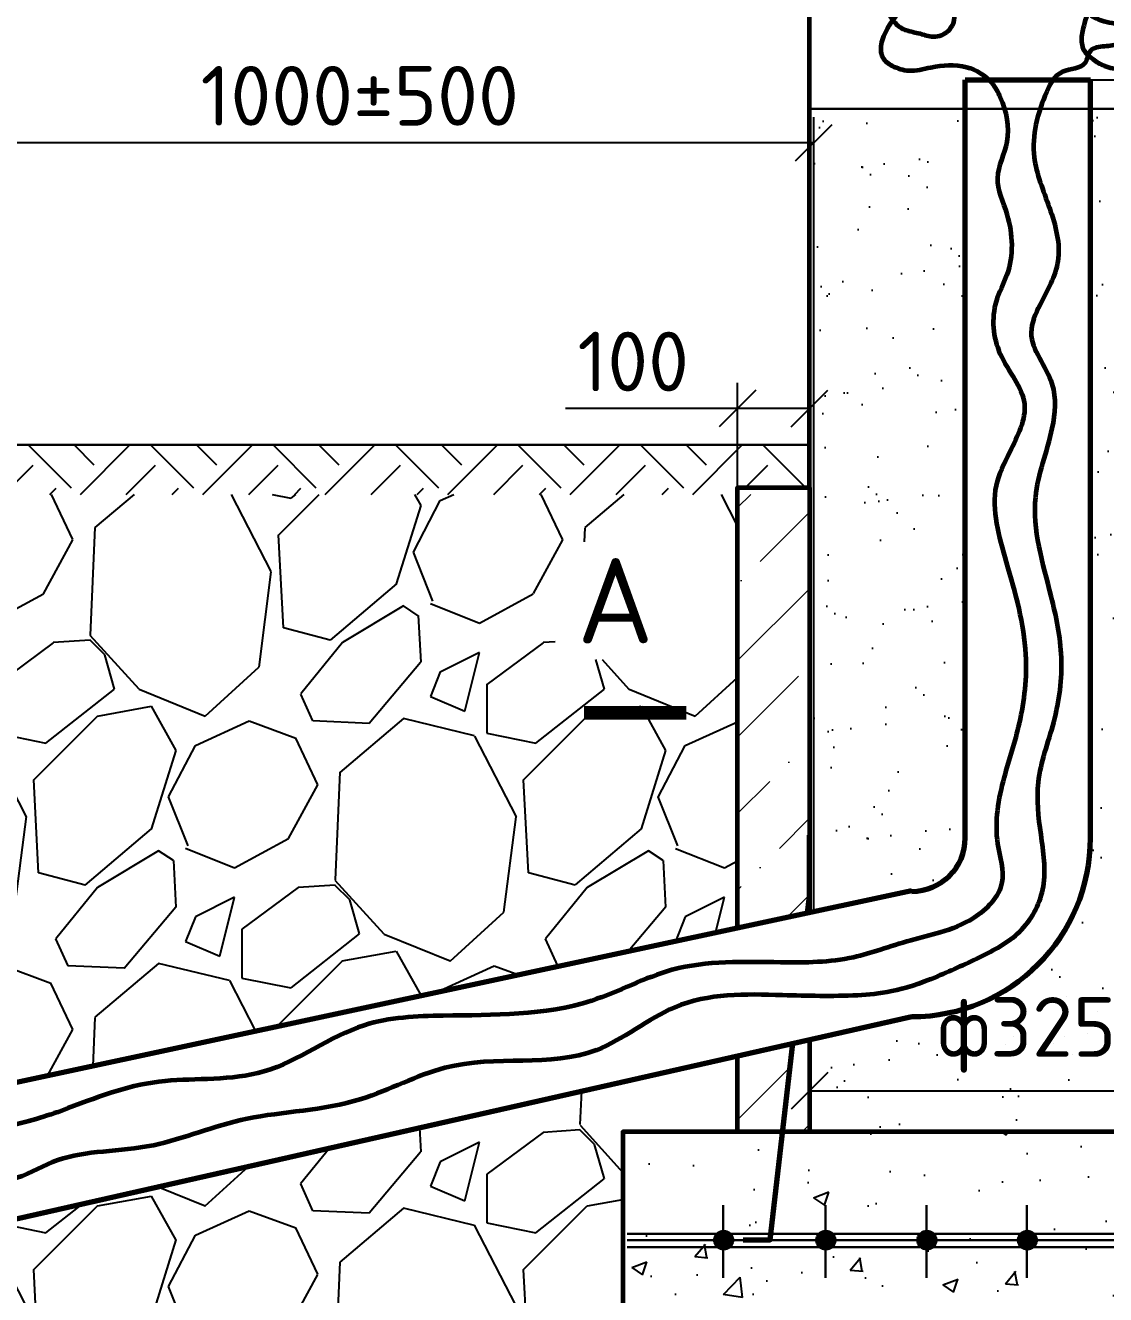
# Model space of a CAD drawing. Header units: millimetres. Extents: x 2079 to 5812, y 229 to 1012.
# Drawn here: x 5011.1 to 5074.5, y 745.5 to 820 of the extents above; entities that cross this region are included whole.
import ezdxf

# ---------------------------------------------------------------- set-up
doc = ezdxf.new("R2010")
doc.units = ezdxf.units.MM
for name, color, linetype, lineweight in [('12  Размер', 7, 'Continuous', 20), ('2 Рамка обычные', 1, 'Continuous', 60), ('Объекты проект.', 1, 'Continuous', 80), ('Объекты проектирования', 1, 'Continuous', 60), ('Размерный', 4, 'Continuous', 30), ('Размеры обычные', 4, 'Continuous', 30)]:
    doc.layers.add(name, color=color, linetype=linetype, lineweight=lineweight)
doc.layers.add('Штриховка', color=7, linetype='Continuous')
doc.styles.add('-ISOCPEUR-', font='isocpeur.ttf')
doc.styles.add('GOST', font='GOST.shx', dxfattribs={"oblique": 15})
doc.dimstyles.new('М 1 к 20', dxfattribs={"dimtxt": 3.5, "dimasz": 2.15, "dimexe": 1.5, "dimexo": 0, "dimgap": 1, "dimtad": 1, "dimdec": 0, "dimlfac": 20, "dimzin": 0, "dimdsep": 46, "dimtxsty": 'GOST', "dimblk": 'OBLIQUE', "dimcen": 5, "dimclrd": 256, "dimclre": 256, "dimclrt": 256, "dimazin": 2, "dimtm": 1e-09, "dimtfac": 1, "dimtdec": 0, "dimtmove": 0, "dimatfit": 3, "dimldrblk": 'NONE', "dimfxl": 0, "dimtolj": 1, "dimtzin": 0, "dimlwd": 25, "dimlwe": 25, "dimarcsym": 0})

# ---------------------------------------------------------------- blocks, each defined once
blk = doc.blocks.new('_Oblique')
at = {"color": 0, "linetype": 'ByBlock', "lineweight": -2}
blk.add_line((-0.5, -0.5), (0.5, 0.5), dxfattribs=at)
blk = doc.blocks.new('*D114')
at = {"layer": '12  Размер', "lineweight": 25, "ltscale": 50.00000000000001, "transparency": 16777216}
for p, q in [((5004.094453460373, 756.5257738837258), (5004.094453460373, 814.5696519137205)), ((5057.38787638117, 767.9362221982806), (5057.38787638117, 814.5696519137205)), ((5004.094453460373, 813.0696519137205), (5057.38787638117, 813.0696519137205))]:
    blk.add_line(p, q, dxfattribs=at)
at = {"layer": 'Defpoints', "color": 0, "ltscale": 50.00000000000001, "transparency": 16777216}
for p in [(5057.38787638117, 813.0696519137205), (5057.38787638117, 767.9362221982806), (5004.094453460373, 756.5257738837258)]:
    blk.add_point(p, dxfattribs=at)
at = {"layer": '12  Размер', "lineweight": 25, "ltscale": 50.00000000000001, "transparency": 16777216, "xscale": 2.15, "yscale": 2.15, "zscale": 2.15, "rotation": 180}
blk.add_blockref('_Oblique', (5004.094453460373, 813.0696519137205), dxfattribs=at)
at = {"layer": '12  Размер', "lineweight": 25, "ltscale": 50.00000000000001, "transparency": 16777216, "xscale": 2.15, "yscale": 2.15, "zscale": 2.15}
blk.add_blockref('_Oblique', (5057.38787638117, 813.0696519137205), dxfattribs=at)
at = {"layer": '12  Размер', "ltscale": 50.00000000000001, "transparency": 16777216, "insert": (5030.741164920772, 815.8196519137205), "char_height": 3.5, "attachment_point": 5, "style": '-ISOCPEUR-'}
blk.add_mtext('\\A1;{\\C7;1000%%P500}', dxfattribs=at)
blk = doc.blocks.new('_None')
blk = doc.blocks.new('*D115')
at = {"layer": '12  Размер', "lineweight": 25, "ltscale": 50.00000000000001, "transparency": 16777216}
for p, q in [((5052.909586155418, 792.8348560169438), (5052.909586155418, 798.9767619968356)), ((5057.127944150869, 792.8348560169438), (5057.127944150869, 798.9767619968356)), ((5052.909586155418, 797.4767619968356), (5042.809586155418, 797.4767619968356)), ((5057.127944150869, 797.4767619968356), (5052.909586155418, 797.4767619968356))]:
    blk.add_line(p, q, dxfattribs=at)
at = {"layer": 'Defpoints', "color": 0, "ltscale": 50.00000000000001, "transparency": 16777216}
for p in [(5052.909586155418, 797.4767619968356), (5052.909586155418, 792.8348560169438), (5057.127944150869, 792.8348560169438)]:
    blk.add_point(p, dxfattribs=at)
at = {"layer": '12  Размер', "lineweight": 25, "ltscale": 50.00000000000001, "transparency": 16777216, "xscale": 2.15, "yscale": 2.15, "zscale": 2.15, "rotation": 180}
blk.add_blockref('_Oblique', (5052.909586155418, 797.4767619968356), dxfattribs=at)
at = {"layer": '12  Размер', "lineweight": 25, "ltscale": 50.00000000000001, "transparency": 16777216, "xscale": 2.15, "yscale": 2.15, "zscale": 2.15}
blk.add_blockref('_Oblique', (5057.127944150869, 797.4767619968356), dxfattribs=at)
at = {"layer": '12  Размер', "ltscale": 50.00000000000001, "transparency": 16777216, "insert": (5046.784586155418, 800.2267619968356), "char_height": 3.5, "attachment_point": 5, "style": '-ISOCPEUR-'}
blk.add_mtext('\\A1;100', dxfattribs=at)
blk = doc.blocks.new('*D118')
at = {"layer": '12  Размер', "lineweight": 25, "ltscale": 50.00000000000001, "transparency": 16777216}
for p, q in [((5057.127944150869, 755.0266027715729), (5057.127944150869, 758.9407612031041)), ((5082.629729832022, 755.0266027715729), (5082.629729832022, 758.9407612031041)), ((5057.127944150869, 757.4407612031041), (5082.629729832022, 757.4407612031041))]:
    blk.add_line(p, q, dxfattribs=at)
at = {"layer": 'Defpoints', "color": 0, "ltscale": 50.00000000000001, "transparency": 16777216}
for p in [(5082.629729832022, 757.4407612031041), (5057.127944150869, 755.0266027715729), (5082.629729832022, 755.0266027715729)]:
    blk.add_point(p, dxfattribs=at)
at = {"layer": '12  Размер', "lineweight": 25, "ltscale": 50.00000000000001, "transparency": 16777216, "xscale": 2.15, "yscale": 2.15, "zscale": 2.15, "rotation": 180}
blk.add_blockref('_Oblique', (5057.127944150869, 757.4407612031041), dxfattribs=at)
at = {"layer": '12  Размер', "lineweight": 25, "ltscale": 50.00000000000001, "transparency": 16777216, "xscale": 2.15, "yscale": 2.15, "zscale": 2.15}
blk.add_blockref('_Oblique', (5082.629729832022, 757.4407612031041), dxfattribs=at)
at = {"layer": '12  Размер', "ltscale": 50.00000000000001, "transparency": 16777216, "insert": (5069.878836991445, 760.7157612031041), "char_height": 3.5, "attachment_point": 5, "style": '-ISOCPEUR-'}
blk.add_mtext('\\A1;ф325', dxfattribs=at)
blk = doc.blocks.new('*D119')
at = {"layer": '12  Размер', "lineweight": 25, "ltscale": 50.00000000000001, "transparency": 16777216}
for p, q in [((5069.881957059622, 850.6987199632622), (4973.726609203834, 850.6987199632622)), ((4975.226609203834, 795.3395547282125), (4975.226609203834, 850.6987199632622)), ((5010.230848110388, 795.3395547282125), (4973.726609203834, 795.3395547282125))]:
    blk.add_line(p, q, dxfattribs=at)
at = {"layer": 'Defpoints', "color": 0, "ltscale": 50.00000000000001, "transparency": 16777216}
for p in [(4975.226609203834, 850.6987199632622), (5069.881957059622, 850.6987199632622), (5010.230848110388, 795.3395547282125)]:
    blk.add_point(p, dxfattribs=at)
at = {"layer": '12  Размер', "lineweight": 25, "ltscale": 50.00000000000001, "transparency": 16777216, "xscale": 2.15, "yscale": 2.15, "zscale": 2.15}
for p, rotation in [((4975.226609203834, 850.6987199632622), 90), ((4975.226609203834, 795.3395547282125), 270)]:
    blk.add_blockref('_Oblique', p, dxfattribs=dict(at, rotation=rotation))
at = {"layer": '12  Размер', "ltscale": 50.00000000000001, "transparency": 16777216, "insert": (4972.476609203834, 823.0191373457357), "char_height": 3.5, "attachment_point": 5, "rotation": 90, "style": '-ISOCPEUR-'}
blk.add_mtext('\\A1;700', dxfattribs=at)
blk = doc.blocks.new('*D120')
at = {"layer": '12  Размер', "lineweight": 25, "ltscale": 50.00000000000001, "transparency": 16777216}
for p, q in [((5097.433566091552, 816.7583469697529), (5097.433566091552, 827.2583469697529)), ((5073.614813747394, 816.7583469697529), (5098.933566091552, 816.7583469697529)), ((5097.433566091552, 815.0458677876995), (5097.433566091552, 816.7583469697529)), ((5073.614813747394, 815.0458677876995), (5098.933566091552, 815.0458677876995)), ((5097.433566091552, 815.0458677876995), (5097.433566091552, 812.8958677876996))]:
    blk.add_line(p, q, dxfattribs=at)
at = {"layer": 'Defpoints', "color": 0, "ltscale": 50.00000000000001, "transparency": 16777216}
for p in [(5073.614813747394, 816.7583469697529), (5097.433566091552, 816.7583469697529), (5073.614813747394, 815.0458677876995)]:
    blk.add_point(p, dxfattribs=at)
at = {"layer": '12  Размер', "lineweight": 25, "ltscale": 50.00000000000001, "transparency": 16777216, "xscale": 2.15, "yscale": 2.15, "zscale": 2.15}
for p, rotation in [((5097.433566091552, 816.7583469697529), 270), ((5097.433566091552, 815.0458677876995), 90)]:
    blk.add_blockref('_Oblique', p, dxfattribs=dict(at, rotation=rotation))
at = {"layer": '12  Размер', "ltscale": 50.00000000000001, "transparency": 16777216, "insert": (5094.683566091551, 824.1583469697512), "char_height": 3.5, "attachment_point": 5, "rotation": 90, "style": '-ISOCPEUR-'}
blk.add_mtext('\\A1;50', dxfattribs=at)

msp = doc.modelspace()

# ---------------------------------------------------------------- hatches: boundary and pattern name
at = {"layer": '12  Размер', "lineweight": 20}
h = msp.add_hatch(dxfattribs=at)
h.set_pattern_fill('ANSI36')
h.set_pattern_definition([(45, (3159.962720295465, 4655.057149602475), (1.683798022700467, 6.173926083235044), [7.9375, -1.5875, 0, -1.5875])])
h.paths.add_polyline_path([(5057.127944150869, 792.8348560169438), (5052.909586155418, 792.8348560169438), (5052.909586155418, 766.9773928276377), (5057.127944150869, 767.8805691154689)])
h.paths.add_polyline_path([(5057.127944150869, 760.4336266940331), (5052.909586155418, 759.4814041972154), (5052.909586155418, 755.0946983674244), (5057.127944150869, 755.0946983674244)])
h.paths.add_polyline_path([(5086.852252560037, 792.9098655539551), (5082.629729832022, 792.9098655539551), (5082.629729832022, 755.0946983674244), (5086.852252560037, 755.0946983674244)])
at = {"layer": 'Объекты проект.'}
h = msp.add_hatch(color=7, dxfattribs=at)
h.dxf.hatch_style = 1
h.paths.add_polyline_path([(5052.532017635305, 748.671289085079, 1), (5051.650057000879, 748.671289085079, 1)])
h = msp.add_hatch(color=7, dxfattribs=at)
h.dxf.hatch_style = 1
h.paths.add_polyline_path([(5058.526436820663, 748.671289085079, 1), (5057.644476186237, 748.671289085079, 1)])
h = msp.add_hatch(color=7, dxfattribs=at)
h.dxf.hatch_style = 1
h.paths.add_polyline_path([(5064.454233696037, 748.671289085079, 1), (5063.572273061611, 748.671289085079, 1)])
h = msp.add_hatch(color=7, dxfattribs=at)
h.dxf.hatch_style = 1
h.paths.add_polyline_path([(5070.34877122227, 748.671289085079, 1), (5069.466810587845, 748.671289085079, 1)])
at = {"layer": 'Штриховка'}
h = msp.add_hatch(dxfattribs=at)
h.set_pattern_fill('AR-SAND', scale=0.1, style=0)
h.set_pattern_definition([(37.50000000000001, (-10953.9737973594, 4740.516888587761), (-0.1600031295984046, 4.894132373293424), [0, -3.860800000000001, 0, -4.318000000000001, 0, -4.1275]), (7.499999999999999, (-10953.9737973594, 4740.516888587761), (4.495232831380027, 7.168251005683543), [0, -2.0828, 0, -3.4798, 0, -1.3335]), (327.5, (-10957.0979973594, 4740.516888587761), (7.90992370241458, 0.01437184678545762), [0, -1.27, 0, -4.572, 0, -5.969]), (317.5, (-10957.0979973594, 4740.516888587761), (7.635564524722972, 2.229293232572163), [0, -0.635, 0, -2.9972, 0, -3.429])])
h.paths.add_polyline_path([(5100.698976640264, 742.5862337578606), (5038.825707616385, 742.5862337578606), (5038.825707616385, 734.4251566583594), (5100.698976640264, 734.4251566583594)])
h.paths.add_polyline_path([(5082.629729832022, 792.9098655539551), (5082.629729832022, 815.0458677876991), (5073.614813747392, 815.0458677876991), (5073.614813747392, 772.2758557468437, -0.414213562373089), (5063.12670218824, 761.7877441876904), (5057.127944150869, 760.4336266940331), (5057.127944150869, 755.0266027715729), (5082.629729832022, 755.0266027715729)])
h.paths.add_polyline_path([(5066.264009894521, 815.0458677876991), (5057.127944150869, 815.0458677876991), (5057.127944150869, 792.8348560169438), (5057.127944150869, 767.8805691154689), (5063.013053878087, 769.1406071593324, 0.4248661393476422), (5066.264009894521, 772.2758557468437)], flags=17)
h.paths.add_polyline_path([(5063.43650369685, 757.2890161891414), (5074.781478443681, 757.2890161891414), (5076.406874100159, 763.355075361525), (5065.06189935333, 763.355075361525)], flags=24)
h = msp.add_hatch(dxfattribs=at)
h.set_pattern_fill('EARTH', scale=0.8, angle=45, style=0)
h.set_pattern_definition([(45, (-10953.9737973594, 4740.516888587761), (4.440892098500626e-16, 7.184204896855324), [5.08, -5.08]), (45, (-10955.32083577756, 4741.863927005921), (4.440892098500626e-16, 7.184204896855324), [5.08, -5.08]), (45, (-10956.66787419572, 4743.210965424081), (4.440892098500626e-16, 7.184204896855324), [5.08, -5.08]), (135, (-10956.66787419572, 4744.108991036188), (-7.184204896855324, 4.440892098500626e-16), [5.08, -5.08]), (135, (-10955.32083577756, 4745.456029454348), (-7.184204896855324, 4.440892098500626e-16), [5.08, -5.08]), (135, (-10953.9737973594, 4746.803067872508), (-7.184204896855324, 4.440892098500626e-16), [5.08, -5.08])])
h.paths.add_polyline_path([(4930.797333863495, 795.3395547282121), (4930.797333863495, 792.4304971664928), (5010.230848110386, 792.4304971664928), (5010.230848110386, 795.3395547282121)])
h.paths.add_polyline_path([(5024.060687663447, 792.4304971664928), (5021.461094176522, 795.3395547282112), (5010.230848110386, 795.3395547282112), (5010.230848110386, 792.4304971664928)])
h.paths.add_polyline_path([(5021.461094176522, 795.3395547282112), (5024.060687663447, 792.4304971664928), (5052.909586155418, 792.4304971664928), (5052.909586155418, 792.8348560169438), (5057.127944150869, 792.8348560169438), (5057.127944150869, 795.3395547282112)])
h.paths.add_polyline_path([(5106.634435835887, 792.4304971664928), (5106.634435835887, 795.3395547282121), (5082.629729832022, 795.3395547282121), (5082.629729832022, 792.9098655539551), (5086.852252560037, 792.9098655539551), (5086.852252560037, 792.4304971664928)])
h = msp.add_hatch(dxfattribs=at)
h.set_pattern_fill('GRAVEL', scale=0.8, angle=45, style=0)
h.set_pattern_definition([(273.0127875, (-10957.99695210164, 4765.230553432943), (14.36840977666074, -244.2629664940856), [2.73377152, -270.64386911652]), (229.969741, (-10957.8532680037, 4762.500555572138), (158.0525068440633, 186.7893280685547), [4.691237759999975, -464.4323911481904]), (177.5104471, (-10960.87063406038, 4758.908453123709), (301.7366056734302, -14.36840967784963), [3.30785216, -327.4777823528]), (312.2736889999999, (-10962.8822114315, 4749.712670855735), (-272.9997860488997, 301.7366056965069), [4.272036160000001, -422.931499405904]), (337.83365418, (-10960.00852947276, 4746.551620701119), (-244.2629664965818, 100.5788685474443), [4.189069600000001, -414.718461962752]), (42.27368899999997, (-10956.12905882846, 4744.97109562381), (-301.7366056965069, -272.9997860488997), [4.272036160000001, -422.931499405904]), (82.69424047, (-10952.96800867384, 4747.844777582553), (-43.10522936209938, -330.473425257813), [5.64954928, -559.3049225139761]), (117.25532837, (-10952.24958818416, 4753.448457402101), (-215.526146870019, 416.6838840360396), [5.33375616, -528.04205281524]), (166.42956562, (-10954.69221784909, 4758.190032634024), (-301.7366056741978, 71.84204894220872), [4.286503999999975, -424.3643655896945]), (220.2363583, (-10958.85905668927, 4759.195821319585), (172.4209175470917, 143.6840979100116), [4.89370624, -239.7914956]), (267.3974378, (-10962.59484323563, 4756.034771164968), (-14.36840978217447, -330.4734252558463), [6.328623359999976, -626.5341800974129]), (183.81407483, (-10948.51380163779, 4763.793712453571), (-186.7893273192153, -14.36840978066778), [2.16003632, -213.844526594752]), (216.4692344, (-10950.66906310685, 4763.650028355634), (215.5261468780938, 158.0525077684483), [4.10945584, -406.83711197632]), (270, (-10953.9737973594, 4761.207398690703), (14.368409793712, -14.368409793712), [2.87367472, -25.863144867424]), (248.19859051, (-10956.70379522021, 4761.925819180389), (43.10522938812809, 100.5788685528939), [1.547530559999994, -153.2049789511512]), (336.80140949, (-10957.27853161196, 4760.488978201018), (-57.47363917684719, 28.73681958341272), [2.18852496, -107.23802392]), (75.96375653, (-10955.26695424084, 4759.626873613395), (14.36840979634255, 71.84204896803001), [3.55455728, -114.93038522328]), (206.56505118, (-10954.40484965321, 4763.075291963885), (43.10522938037582, 14.36840979596676), [2.57029712, -61.687184934624]), (61.38954033400001, (-10965.61220929231, 4752.155300520666), (100.578868555974, 186.7893273182406), [3.600704, -356.470613380312]), (115.34617594, (-10963.88800011706, 4755.316350675283), (100.5788685488531, -215.5261469090522), [3.020791519999988, -299.0577254255984]), (338.19859051, (-10957.27853161196, 4765.948973922628), (-100.5788685529682, 43.10522938815789), [3.095040799999988, -151.6574687111512]), (28.61045967000005, (-10954.40484965321, 4764.799501139132), (-186.7893273111964, -100.5788685690386), [3.600704, -356.47061338032]), (24.44395478000004, (-10956.70379522021, 4743.246886448565), (-100.5788685559749, -43.10522938112996), [3.4722816, -170.141874504848]), (339.7751406, (-10953.54274506559, 4744.683727427937), (-229.8945567460065, 86.21045863787151), [2.90937696, -288.02874704576]), (111.80140949, (-10942.76643772031, 4751.724248226854), (-43.10522938745066, 100.5788685532683), [3.0950408, -151.657468711152]), (62.35402464, (-10943.91591050381, 4754.597930185597), (-129.3156881276164, -244.2629665014276), [3.406261920000001, -337.2190078416]), (114.44395478, (-10949.80695851923, 4744.683727427937), (43.10522938043145, -100.5788685562749), [1.736140799999994, -171.8780153048473]), (146.309932474, (-10943.62854230793, 4750.862143639231), (-71.84204896855758, 43.10522938113177), [1.0361168, -102.575959716208]), (210.963756532, (-10944.49064689555, 4751.43688003098), (57.47363917483906, 28.73681958741929), [4.189069599999976, -79.5924367125516]), (231.00900596, (-10948.08274934398, 4749.281618561923), (129.3156881351143, 158.0525077375755), [3.882135999999989, -384.3309189066946]), (348.69006753, (-10953.9737973594, 4758.333716731962), (-43.10522938213134, 14.36840979071666), [2.93059104, -70.33421087744]), (38.15722658999998, (-10951.10011540066, 4757.758980340213), (272.9997860692173, 215.5261469199505), [5.11645408, -506.528072520248]), (105.9453959, (-10947.07696065842, 4760.92003049483), (43.1052293786461, -158.0525077314956), [2.09206592, -207.11513854488]), (135, (-10947.65169705017, 4762.931607865949), (-28.73681958742129, 1.77635683940025e-15), [1.2192, -19.1008]), (165.25643716, (-10948.80116983367, 4749.425302659862), (158.0525077278018, -43.1052293921777), [2.822935679999988, -279.4715261855984]), (93.01278749999965, (-10951.53116769447, 4750.143723149546), (-14.36840977580592, 244.2629664941306), [5.467543039999997, -267.9100975965197]), (45, (-10951.81853589034, 4755.603718871156), (1.77635683940025e-15, 28.73681958742129), [5.283200000000001, -15.0368]), (10.30484649999996, (-10948.08274934398, 4759.339505417522), (244.2629664697527, 43.10522951331539), [3.212876479999992, -318.074533793119]), (299.0546040999999, (-10944.92169918936, 4759.914241809271), (43.10522938238883, -71.84204896780258), [2.95863264, -144.973200310176]), (252.64597536, (-10943.48485820999, 4757.327928046401), (-129.3156881724867, -416.6838840085809), [4.8171608, -476.899715383504]), (220.42607874, (-10944.92169918936, 4752.730036912415), (-201.1577371119395, -172.4209175245241), [5.096235679999975, -504.5267716499184])])
h.paths.add_polyline_path([(5106.634435835887, 792.4304971664928), (5086.852252560037, 792.4304971664928), (5086.852252560037, 757.9600440414565), (5106.634435835887, 768.8911235393357), (5106.634435835887, 769.6085845611419), (5106.634435835887, 778.2997031564696), (5108.365292814193, 779.0797021954745), (5104.216703348891, 780.044420108035), (5106.634435835887, 780.5576457999518)])
h.paths.add_polyline_path([(5106.634435835887, 768.8911235393357), (5086.852252560037, 757.9600440414565), (5086.852252560037, 755.0266027715729), (5089.791963859536, 755.0266027715729), (5106.634435835887, 764.103060916354)])
h.paths.add_polyline_path([(5106.634435835887, 764.103060916354), (5089.791963859536, 755.0266027715729), (5093.56879125143, 755.0266027715729), (5093.56879125143, 742.5862337578606), (5100.698976640264, 742.5862337578606), (5106.634435835887, 742.5862337578606), (5106.634435835887, 747.4923691402932), (5108.365292814193, 748.2723681792982), (5104.216703348891, 749.2370860918586), (5106.634435835887, 749.7503117837755)])
h.paths.add_polyline_path([(5046.182201380074, 755.0266027715729), (5052.909586155418, 755.0266027715729), (5052.909586155418, 759.4814041972154), (5010.246737052279, 749.8509923786455), (5010.246737052279, 748.9960690067796), (5009.306727851686, 745.6332222047781), (5008.996480760097, 742.5359760113029), (5046.182201380074, 742.5862337578606)])
h.paths.add_polyline_path([(5052.909586155418, 792.4304971664928), (5024.060687663447, 792.4304971664928), (5047.78633359921, 765.8804730711067), (5052.909586155418, 766.9773928276377)])
h.paths.add_polyline_path([(5024.060687663447, 792.4304971664928), (5010.230848110386, 792.4304971664928), (4939.913089433674, 792.4064479897365), (4942.057214814486, 763.51483342248), (5010.590098944052, 763.5159266093947), (5010.535969941035, 757.904942021963), (5047.78633359921, 765.8804730711067)])
h.paths.add_polyline_path([(4939.913089433674, 792.4064479897365), (4939.913089433674, 792.4304971664928), (4930.797333863495, 792.4304971664928), (4930.797333863495, 780.8767711955384), (4930.797333863495, 779.8013231247883), (4932.5281908418, 779.398827591061), (4930.797333863495, 778.6188285520561), (4930.797333863495, 768.3657886101905), (4941.928566863434, 764.8520249512644)])
h.paths.add_polyline_path([(4941.928566863434, 764.8520249512644), (4930.797333863495, 768.3657886101905), (4930.797333863495, 767.0644381397092), (4942.057214814486, 758.9441786722223)])
h.paths.add_polyline_path([(4942.057214814486, 758.9441786722223), (4930.797333863495, 767.0644381397092), (4930.797333863495, 761.3175461324768), (4930.797333863495, 760.2420980617267), (4932.5281908418, 759.8396025279994), (4930.797333863495, 759.0596034889945), (4930.797333863495, 752.3420456664667), (4942.744608667143, 748.0400691885657)])
h.paths.add_polyline_path([(4942.744608667143, 748.0400691885657), (4930.797333863495, 752.3420456664667), (4930.797333863495, 742.5862337578606), (4943.0884178479, 742.5862337578606)])
h.paths.add_polyline_path([(5091.602621632308, 782.7361716246637), (5097.102621632308, 782.7361716246637), (5098.955440611007, 789.6509861903874), (5093.455440611007, 789.6509861903874)], flags=16)
h.paths.add_polyline_path([(5041.918632002073, 782.7361716246637), (5047.418632002073, 782.7361716246637), (5049.271450980772, 789.6509861903874), (5043.771450980772, 789.6509861903874)], flags=16)
at = {"layer": 'Штриховка', "lineweight": 25}
h = msp.add_hatch(dxfattribs=at)
h.set_pattern_fill('AR-CONC', scale=0.05, style=0)
h.set_pattern_definition([(49.99999999999999, (-10953.9737973594, 4817.123974341925), (9.1092334498002, -0.7969542769451543), [0.9525000000000001, -10.4775]), (355, (-10953.9737973594, 4817.123974341925), (-1.762171071248467, 9.552842261951758), [0.762, -8.3820292085]), (100.4514447, (-10953.2146970094, 4817.057561666925), (7.347062354517664, 8.755887595609755), [0.8095004399999999, -8.904512229999996]), (46.18420000000002, (-10953.9737973594, 4819.663974341924), (13.5539520446065, -2.102116396636358), [1.428749999999994, -15.71624999999995]), (96.63555760999992, (-10952.8443023594, 4819.488799341923), (11.87020670257515, 12.37130622988608), [1.214251157, -13.356780408]), (351.1841511700001, (-10953.9737973594, 4819.663974341924), (11.87020670324885, 12.37130622927663), [1.1429983535, -12.572986596]), (21, (-10952.7037973594, 4819.028974341923), (7.580719563456625, -5.11325990935438), [0.9525000000000001, -10.4775]), (326.0000000000001, (-10952.7037973594, 4819.028974341923), (3.090101417382354, 9.209398306115963), [0.762, -8.382]), (71.45144499999999, (-10952.0720707294, 4818.602869346923), (10.67082096393581, 4.096138444295263), [0.8095004400000001, -8.90449688]), (37.50000000000001, (-10953.9737973594, 4817.123974341925), (0.1544301625295909, 4.227751943657656), [0, -8.2804, 0, -8.509, 0, -8.41375]), (7.499999999999999, (-10953.9737973594, 4817.123974341925), (3.340983125515288, 5.009028740905975), [0, -4.8514, 0, -8.0899, 0, -3.20675]), (327.5, (-10956.8058973594, 4817.123974341925), (6.77952975834357, -0.2864371996336722), [0, -3.175, 0, -9.906, 0, -13.1445]), (317.5, (-10958.0758973594, 4817.123974341925), (7.406459069300903, 1.271324551666652), [0, -4.1275, 0, -6.578600000000001, 0, -9.3345])])
h.paths.add_polyline_path([(5093.56879125143, 755.0266027715729), (5046.182201380074, 755.0266027715729), (5046.182201380074, 742.5862337578606), (5093.56879125143, 742.5862337578606)])

# ---------------------------------------------------------------- linework, layer by layer
at = {"layer": '2 Рамка обычные', "color": 7, "ltscale": 50.00000000000001}
for points in [[(5067.725176851367, 828.2349259234284), (5069.07353334139, 826.6012637748167), (5069.285711266202, 825.6575065686152), (5069.126007451778, 825.2224774877791), (5068.318362447535, 824.9225633214478), (5066.554776040473, 824.953271256552), (5065.017056456403, 824.558162491328), (5063.951603866284, 824.5202893712808), (5063.148521828101, 824.4230475768231), (5062.630625173086, 824.0699063227762), (5062.411602798951, 823.6277120569971), (5062.457232460016, 823.0043409739405), (5063.070951404152, 822.2724685201206), (5063.650448101675, 822.1148344532371), (5064.38736713129, 821.9643655710638), (5065.131130609298, 821.903973298638), (5065.747131036231, 822.1148344532371), (5065.986686757868, 822.4454565546725), (5066.153235021615, 823.0156005502463), (5066.00265713931, 823.3462226516817), (5065.528108662096, 823.5939333283127), (5064.567604293217, 823.6318064483598), (5063.5454998809, 823.6318064483598), (5062.74926229204, 823.4137801090505), (5061.959869152503, 822.8958396031771), (5061.400905802482, 822.1639671493572), (5061.291394615182, 821.5620916208968), (5061.519542921436, 820.9847824406129), (5061.784194956635, 820.5999096536793), (5062.085350721245, 820.1679513664235), (5062.712758563095, 819.6981199588877), (5063.506714669158, 819.4944239892316), (5064.275574461193, 819.3019875958812), (5065.190449169007, 819.5537926638749), (5065.612523535834, 820.2631459653162), (5065.539516077479, 820.8169123952061), (5065.238360313335, 821.0574578871269), (5064.649737683227, 821.1536760838021), (5063.374388651559, 821.1536760838021), (5062.67625483415, 820.877304667632), (5062.158358179135, 820.4443227823608), (5061.761380126336, 819.8905563524709), (5061.357557624215, 818.9580587225751), (5061.419157666722, 818.0665050060738), (5061.98496546653, 817.5854140224651), (5062.950032801935, 817.2967594322067), (5064.250478147165, 817.4891958257899), (5066.333472183542, 817.5014789996453), (5067.816436173962, 816.5740993588947), (5068.313799481475, 815.7265603496012), (5068.706214568214, 813.1245746466116), (5068.154095667051, 810.995491144738), (5068.706214568214, 808.867431240647), (5068.706214568214, 805.3186175381084), (5068.076525243101, 803.7422768685751), (5068.313799481475, 800.6673889647022), (5069.732881946591, 797.7501351279457), (5068.865918382638, 794.9116983246308), (5068.076525243101, 792.9402488896408), (5068.667429356472, 788.4558667636261), (5069.803607921218, 783.0287510294252), (5069.424881733124, 778.9896339627699), (5068.541947787729, 775.8349054276728), (5068.163221599636, 771.9216908950143), (5068.41418473619, 769.650327293693), (5066.760109515963, 767.5795888684474), (5064.791189632946, 766.7238610764284), (5063.077795853009, 766.2540296688926)], [(5070.433297246796, 828.2349259234284), (5071.165653309887, 827.8183216036082), (5071.5535054301, 827.4713219367218), (5071.683549964902, 826.9963725400407), (5071.777090770294, 826.3412699240976), (5071.825001914622, 825.8151406357315), (5072.151253992793, 825.488612925426), (5072.783224801169, 824.8468170813535), (5073.547521626679, 824.2510831400537), (5074.416766673894, 823.3615766193502), (5075.947641808641, 822.8436361134768), (5076.926398042226, 822.6409637416032), (5077.613124444251, 822.9224531469185), (5078.030635844552, 823.6205468720541), (5077.781954190796, 824.3401361517858), (5077.252650120397, 824.6779234381643), (5076.296708717113, 824.7680000479118), (5075.215285745551, 824.5765872523439), (5074.291285105151, 824.3186405971896), (5073.650188364656, 823.6881043294229), (5073.374128914074, 822.9132407664106), (5073.159669506465, 821.9295632445969), (5073.26005476118, 821.2621774545655), (5073.611403152448, 820.5845556862437), (5074.222840613322, 820.2570043781557), (5075.511878543635, 819.9744913750578), (5076.518012574044, 819.8045741340861), (5077.492205842034, 819.9284294722852), (5077.9325320731, 820.6070748386223), (5077.772828258676, 821.3194989334111), (5077.038190712323, 821.6020119367417), (5075.749152782009, 821.7483864273195), (5074.460114851696, 821.6020119367417), (5073.748292136574, 821.1608412687451), (5073.212143616853, 819.9181934939947), (5073.07753611599, 819.0921500390646), (5073.339906668392, 818.3295696501405), (5073.75969955149, 817.9672160158184), (5074.428174088811, 817.5710836525791), (5075.393241424215, 817.3776236614463), (5076.401656937887, 817.2650278993201), (5077.14998338242, 817.4462047165975), (5077.478516943389, 817.9221777108282), (5077.318813128964, 818.5680679464963), (5076.4815088451, 818.9304215808183), (5075.404648839598, 818.885383276061), (5074.553655657553, 818.7267256111622), (5074.076825697543, 818.6806637086224), (5073.602277220329, 818.4544485863548), (5073.296558490125, 817.7522604698565), (5071.971016830867, 817.2261311814905), (5071.044734707204, 816.0643476359796), (5070.307815678054, 812.220737756255), (5071.202157038832, 809.2471860384353), (5071.694957380285, 806.0985990902659), (5070.650038137668, 803.5662180404429), (5070.12985999939, 801.9284615004685), (5071.348171954611, 798.9119186734565), (5071.348171954611, 796.2996969921765), (5070.376260169884, 792.2708159040444), (5071.286571912104, 786.4578037848946), (5071.886601957594, 782.867022571179), (5071.437149793943, 779.0530970287759), (5070.538245467571, 775.5370384569064), (5070.68882334941, 772.4713629337743), (5070.825712333535, 769.4169469867152), (5069.559489233521, 766.8855895346746), (5067.262035790001, 765.3389332022302), (5064.636048785047, 764.1423473302525)]]:
    msp.add_spline(points, degree=3, dxfattribs=at)
for points, knots in [([(5063.077795853009, 766.2540296688917), (5061.773511330077, 765.905897433146), (5059.421885769481, 764.9603691591842), (5054.732533292121, 764.9403272143377), (5049.371178854231, 765.1535790562634), (5043.307882266947, 761.7828418937447), (5037.008986638841, 761.9257235357859), (5030.291010300756, 761.6651469328576), (5025.453133997733, 757.8164797267932), (5018.735808121617, 758.3750437934164), (5014.842159738108, 756.8496827623244), (5010.520457823524, 755.2724006927388), (5007.924567020216, 755.177316132002), (5006.780269591389, 755.1780962938506)], [0, 0, 0, 0, 3.253918698416785, 7.538752316399433, 13.92924419272675, 18.97960224259072, 27.72118358225847, 32.40663257287133, 38.88051614820453, 44.94019086840526, 51.80556690725703, 55.25200692104207, 58.07942402719575, 58.07942402719575, 58.07942402719575, 58.07942402719575]), ([(5064.636048785047, 764.1423473302525), (5062.498299155486, 763.2477228204039), (5059.713912153664, 762.9255718028858), (5054.813745929136, 763.0658347314497), (5049.479271391498, 763.217820557586), (5043.701509087772, 758.3046053679159), (5037.112145506575, 760.0014168372932), (5030.235575161709, 756.2431083997621), (5024.056142581603, 756.2155363616589), (5018.390657262691, 753.7120455863137), (5013.655938350967, 754.0098099783831), (5010.721601029016, 752.0994600171584), (5008.701747394871, 751.9698807381633), (5007.268120493945, 752.0208923356317)], [0, 0, 0, 0, 3.670463368706359, 7.955296986689007, 14.34578886301632, 19.3961469128803, 28.13772825254804, 32.82317724316091, 39.2970608184941, 45.35673553869483, 52.22211157754661, 55.66855159133164, 59.27852872391923, 59.27852872391923, 59.27852872391923, 59.27852872391923])]:
    msp.add_open_spline(points, degree=3, knots=knots, dxfattribs=at)
at = {"layer": 'Объекты проект.', "color": 7, "lineweight": 60}
msp.add_lwpolyline([(5043.906930545796, 779.6053042053577, 0.8, 0.8, 0), (5049.906930545796, 779.6053042053577, 0.8, 0.8, 0), (5047.906930545796, 779.6053042053577, 0, 1.8, 0), (5047.906930545796, 783.6053042053577, 0, 0, 0), (5047.906930545796, 789.6053042053577, 0, 0, 0)], format="xyseb", dxfattribs=at)
at = {"layer": 'Объекты проект.', "color": 7}
for centre in [(5052.091037318092, 748.671289085079), (5058.08545650345, 748.671289085079), (5064.013253378824, 748.671289085079), (5069.907790905057, 748.671289085079)]:
    msp.add_circle(centre, 0.4409803172129614, dxfattribs=at)
at = {"layer": 'Объекты проектирования', "color": 7, "ltscale": 50.00000000000001}
msp.add_line((5057.127944150869, 792.8348560169438), (5057.127944150869, 834.806231691889), dxfattribs=at)
at = {"layer": 'Объекты проектирования', "color": 7, "lineweight": 70, "ltscale": 50.00000000000001}
for p, q in [((5066.264009894523, 772.2758557468437), (5066.264009894521, 816.7583469697515)), ((5066.264009894523, 816.7583469697524), (5073.614813747392, 816.7583469697524)), ((5073.614813747392, 772.2758557468437), (5073.614813747392, 816.7583469697524))]:
    msp.add_line(p, q, dxfattribs=at)
at = {"layer": 'Объекты проектирования', "color": 7, "ltscale": 50.00000000000001}
for points in [[(5052.909586155418, 766.9773928276377), (5052.909586155418, 792.8348560169438), (5057.127944150869, 792.8348560169438), (5057.127944150869, 767.8805691154689)], [(5057.127944150869, 760.4336266940331), (5057.127944150869, 755.0266027715729), (5052.909586155418, 755.0266027715729), (5052.909586155418, 759.4814041972154)]]:
    msp.add_lwpolyline(points, dxfattribs=at)
at = {"layer": 'Объекты проектирования', "color": 7, "lineweight": 70, "ltscale": 50.00000000000001}
for points in [[(5057.015386444606, 767.8564698210471), (5057.127944150869, 768.8396013046954), (5057.127944150869, 772.4373065813675)], [(5063.114491025195, 769.1623254739156), (5004.094453460373, 756.5257738837258), (5004.093292081136, 755.7577350254073)], [(5004.083989719142, 749.6059327061744), (5004.082256105154, 748.4594657596649), (5063.12670218824, 761.7877441876904)], [(5053.236370463299, 748.6909592283723), (5054.82114696845, 748.6909592283723), (5056.140020994324, 760.2106198615634)]]:
    msp.add_lwpolyline(points, dxfattribs=at)
at = {"layer": 'Объекты проектирования', "color": 7}
msp.add_lwpolyline([(5046.182201380074, 742.5862337578606), (5093.56879125143, 742.5862337578606), (5093.56879125143, 755.0266027715729), (5046.182201380074, 755.0266027715729)], close=True, dxfattribs=at)
at = {"layer": 'Объекты проектирования', "color": 7, "lineweight": 70, "ltscale": 50.00000000000001}
for radius in [3.137307706281717, 10.48811155915291]:
    msp.add_arc((5063.12670218824, 772.2758557468437), radius, 270, 0, dxfattribs=at)
at = {"layer": 'Размерный', "color": 7}
for p, q in [((5057.127944150869, 815.0458677876991), (5082.629729832022, 815.0458677876991)), ((4930.774884666247, 795.3395547282121), (5057.127944150867, 795.3395547282112)), ((5052.062475031755, 746.4594146207323), (5052.062475031755, 750.7250341654958)), ((5058.056894217112, 746.4594146207323), (5058.056894217112, 750.7250341654958)), ((5063.984691092486, 746.4594146207323), (5063.984691092486, 750.7250341654958)), ((5069.87922861872, 746.4594146207323), (5069.87922861872, 750.7250341654958)), ((5093.498241567886, 749.0438267282311), (5046.430662187729, 749.0438267282311)), ((5093.498241567886, 748.6748637130245), (5046.430662187729, 748.6748637130245)), ((5093.498241567886, 748.2659789140466), (5046.430662187729, 748.2659789140466))]:
    msp.add_line(p, q, dxfattribs=at)

# ---------------------------------------------------------------- texts
at = {"layer": 'Размеры обычные', "color": 7, "linetype": 'Continuous', "lineweight": 30, "insert": (5043.492155808452, 788.6935789075255), "char_height": 5, "width": 3.267949192431123, "attachment_point": 1, "style": '-ISOCPEUR-'}
msp.add_mtext('А', dxfattribs=at)

# ---------------------------------------------------------------- dimensions: what is measured, and where the dimension line sits
at = {"layer": '12  Размер', "color": 7, "ltscale": 50.00000000000001}
for base, p1, p2, text, picture, middle in [((4975.226609203834, 850.6987199632622), (5010.230848110386, 795.3395547282121), (5069.881957059621, 850.6987199632617), '700', '*D119', (4972.476609203834, 823.0191373457357)), ((5097.433566091552, 816.7583469697529), (5073.614813747392, 815.0458677876991), (5073.614813747392, 816.7583469697524), '50', '*D120', (5094.683566091551, 824.1583469697512))]:
    dim = msp.add_linear_dim(base=base, p1=p1, p2=p2, angle=90, text=text, dimstyle='М 1 к 20', override={"dimtxsty": '-ISOCPEUR-'}, dxfattribs=at)
    dim.commit()
    dim.dimension.update_dxf_attribs({"geometry": picture, "text_midpoint": middle})
for base, p1, p2, text, picture, middle in [((5057.38787638117, 813.0696519137205), (5004.094453460373, 756.5257738837258), (5057.38787638117, 767.9362221982806), '{\\C7;1000%%P500}', '*D114', (5030.741164920772, 815.8196519137205)), ((5052.909586155418, 797.4767619968356), (5057.127944150869, 792.8348560169438), (5052.909586155418, 792.8348560169438), '100', '*D115', (5046.784586155418, 800.2267619968356)), ((5082.629729832022, 757.4407612031041), (5057.127944150869, 755.0266027715729), (5082.629729832022, 755.0266027715729), 'ф325', '*D118', (5069.878836991445, 760.7157612031041))]:
    dim = msp.add_linear_dim(base=base, p1=p1, p2=p2, text=text, dimstyle='М 1 к 20', override={"dimtxsty": '-ISOCPEUR-'}, dxfattribs=at)
    dim.commit()
    dim.dimension.update_dxf_attribs({"geometry": picture, "text_midpoint": middle})

doc.saveas('drawing.dxf')
